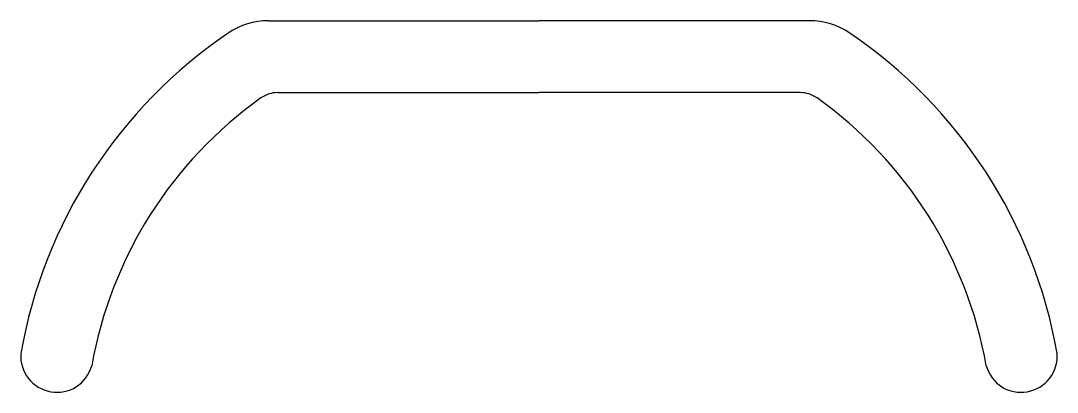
# Model space of a CAD drawing. Header units: inches. Extents: x 9.27 to 12.87, y 25.52 to 26.81.
import ezdxf

# ---------------------------------------------------------------- set-up
doc = ezdxf.new("R2010")
doc.units = ezdxf.units.IN
doc.header["$MEASUREMENT"] = 0

msp = doc.modelspace()

# ---------------------------------------------------------------- linework, layer by layer
for p, q in [((10.130787, 26.812083), (11.069728, 26.812083)), ((12.00867, 26.812083), (11.069728, 26.812083)), ((10.162105, 26.562083), (11.069728, 26.562083)), ((11.977352, 26.562083), (11.069728, 26.562083))]:
    msp.add_line(p, q)
for centre, radius, start, end in [((10.130787, 26.562083), 0.25, 90, 124.148424), ((12.00867, 26.562083), 0.25, 55.851576, 90), ((10.944728, 25.362083), 1.7, 124.148424, 170.071808), ((11.194728, 25.362083), 1.7, 9.928192, 55.851576), ((10.944728, 25.362083), 1.45, 125.430945, 170.071808), ((10.162105, 26.462083), 0.1, 90, 125.430945), ((11.977352, 26.462083), 0.1, 54.569055, 90), ((11.194728, 25.362083), 1.45, 9.928192, 54.569055), ((9.395505, 25.646149), 0.125644, 175.875168, 344.268448), ((12.743952, 25.646149), 0.125644, 195.731552, 4.124832)]:
    msp.add_arc(centre, radius, start, end)

doc.saveas('drawing.dxf')
